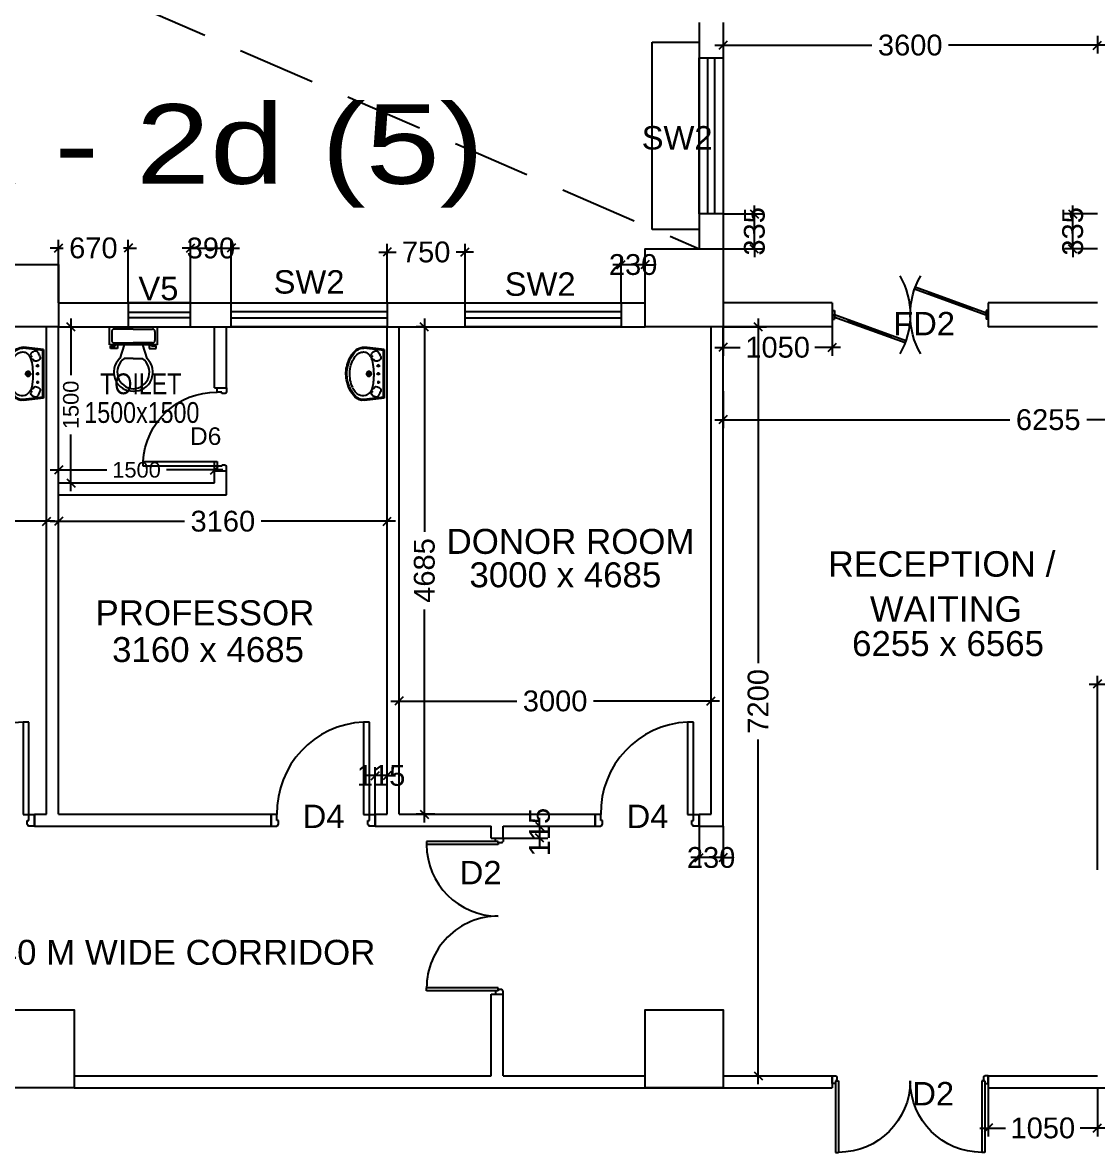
# Model space of a CAD drawing. Extents: x 7897917 to 8423973, y -6487334 to -6173396.
# Drawn here: x 7970258 to 7980594, y -6427580 to -6416719 of the extents above; entities that cross this region are included whole.
import ezdxf
from ezdxf.enums import TextEntityAlignment as Align

# ---------------------------------------------------------------- set-up
doc = ezdxf.new("R2010")
doc.units = 0
doc.header["$LTSCALE"] = 600
doc.header["$MEASUREMENT"] = 0
doc.header["$PDMODE"] = 35
doc.linetypes.add('HIDDEN', pattern=[0.375, 0.25, -0.125])
doc.linetypes.add('HIDDEN2', pattern=[0.1875, 0.125, -0.0625])
doc.layers.get('0').update_dxf_attribs({"linetype": 'CONTINUOUS'})
doc.layers.get('Defpoints').update_dxf_attribs({"linetype": 'CONTINUOUS'})
for name, color, linetype in [('BLOCKS-PROP', 2, 'CONTINUOUS'), ('chajja', 7, 'CONTINUOUS'), ('DOOR', 32, 'CONTINUOUS'), ('Duct', 8, 'CONTINUOUS'), ('Fire Door', 10, 'CONTINUOUS'), ('joinery', 7, 'CONTINUOUS'), ('LA-column', 3, 'CONTINUOUS'), ('REVISIONS', 6, 'CONTINUOUS'), ('Room Dim', 1, 'CONTINUOUS'), ('TEXT', 6, 'CONTINUOUS'), ('Toi-Euip', 8, 'CONTINUOUS'), ('toi-fix', 46, 'CONTINUOUS'), ('Walls', 7, 'CONTINUOUS'), ('WIN', 151, 'CONTINUOUS'), ('Working Dim', 5, 'CONTINUOUS')]:
    doc.layers.add(name, color=color, linetype=linetype)
doc.styles.add('ari', font='arial.ttf')
doc.styles.add('ARIAL', font='arial.ttf')
doc.dimstyles.new('int. dim', dxfattribs={"dimtxt": 450, "dimasz": 80, "dimexe": 80, "dimexo": 0, "dimgap": 70, "dimtad": 0, "dimdec": 0, "dimzin": 12, "dimdsep": 46, "dimtxsty": 'ari', "dimblk": 'OBLIQUE', "dimcen": 2, "dimdle": 80, "dimclrd": 256, "dimclre": 256, "dimclrt": 6, "dimadec": 0, "dimazin": 0, "dimtfac": 1, "dimtdec": 0, "dimtix": 1, "dimtmove": 2, "dimatfit": 3, "dimfxl": 1, "dimtolj": 1, "dimtzin": 0, "dimlwd": -1, "dimlwe": -1, "dimarcsym": 0})

# ---------------------------------------------------------------- blocks, each defined once
blk = doc.blocks.new('_Oblique')
at = {"color": 0, "linetype": 'ByBlock', "lineweight": -2}
blk.add_line((-0.5, -0.5), (0.5, 0.5), dxfattribs=at)
blk = doc.blocks.new('*D1474')
at = {"layer": 'Defpoints', "color": 0, "transparency": 16777216}
for p in [(7976994, -6419644, 5), (7978044, -6419644, 2), (7978044, -6419841)]:
    blk.add_point(p, dxfattribs=at)
at = {"layer": 'Working Dim', "transparency": 16777216}
for p, q in [((7976994, -6419644), (7976994, -6419921)), ((7978044, -6419644), (7978044, -6419921)), ((7976914, -6419841), (7977160, -6419841)), ((7978124, -6419841), (7977878, -6419841))]:
    blk.add_line(p, q, dxfattribs=at)
at = {"layer": 'Working Dim', "transparency": 16777216, "xscale": 80, "yscale": 80, "zscale": 80, "rotation": 180}
blk.add_blockref('_Oblique', (7976994, -6419841), dxfattribs=at)
at = {"layer": 'Working Dim', "transparency": 16777216, "xscale": 80, "yscale": 80, "zscale": 80}
blk.add_blockref('_Oblique', (7978044, -6419841), dxfattribs=at)
at = {"layer": 'Working Dim', "color": 6, "transparency": 16777216, "insert": (7977519, -6419841), "char_height": 200, "attachment_point": 5, "style": 'ari'}
blk.add_mtext('\\A1;1050', dxfattribs=at)
blk = doc.blocks.new('A$C15456D16')
at = {"layer": 'Fire Door'}
for p, q in [((969, -4), (56, 329)), ((969, -4), (56, 329)), ((969, -4), (56, 329)), ((979, 23), (65, 355)), ((979, 23), (65, 355)), ((979, 23), (65, 355)), ((248, 289), (238, 262)), ((248, 289), (238, 262)), ((248, 289), (238, 262)), ((791, 76), (243, 276)), ((791, 76), (243, 276)), ((791, 76), (243, 276)), ((-1000, 56), (-972, 56)), ((-1000, -56), (-1000, 56)), ((-1000, 56), (-972, 56)), ((-1000, -56), (-1000, 56)), ((-1000, 56), (-972, 56)), ((-1000, -56), (-1000, 56)), ((-979, -23), (-969, 4)), ((-979, -23), (-969, 4)), ((-979, -23), (-969, 4)), ((-972, -56), (-972, 56)), ((-972, -56), (-972, 56)), ((-972, -56), (-972, 56)), ((-969, 4), (-56, -329)), ((-969, 4), (-56, -329)), ((-969, 4), (-56, -329)), ((796, 89), (786, 63)), ((796, 89), (786, 63)), ((796, 89), (786, 63)), ((979, 23), (969, -4)), ((979, 23), (969, -4)), ((979, 23), (969, -4)), ((1000, 56), (972, 56)), ((972, -56), (972, 56)), ((1000, 56), (972, 56)), ((972, -56), (972, 56)), ((1000, 56), (972, 56)), ((972, -56), (972, 56)), ((1000, -56), (1000, 56)), ((1000, -56), (1000, 56)), ((1000, -56), (1000, 56)), ((-1000, -56), (-972, -56)), ((-1000, -56), (-972, -56)), ((-1000, -56), (-972, -56)), ((-979, -23), (-65, -355)), ((-979, -23), (-65, -355)), ((-979, -23), (-65, -355)), ((-796, -89), (-786, -63)), ((-796, -89), (-786, -63)), ((-796, -89), (-786, -63)), ((-791, -76), (-243, -276)), ((-791, -76), (-243, -276)), ((-791, -76), (-243, -276)), ((1000, -56), (972, -56)), ((1000, -56), (972, -56)), ((1000, -56), (972, -56)), ((-238, -262), (-248, -289)), ((-238, -262), (-248, -289)), ((-238, -262), (-248, -289))]:
    blk.add_line(p, q, dxfattribs=at)
at = {"layer": 'Fire Door', "extrusion": (0, 0, -1)}
for centre, major_axis, start_param, end_param in [((-1000, 0), (-1000, 0), 2.617886, 3.665084), ((-1000, 0), (-1000, 0), 2.617886, 3.665084), ((-1000, 0), (-1000, 0), 2.617886, 3.665084), ((1000, 0), (1000, 0), 2.618102, 3.665299), ((1000, 0), (1000, 0), 2.618102, 3.665299), ((1000, 0), (1000, 0), 2.618102, 3.665299)]:
    blk.add_ellipse(centre, major_axis=major_axis, ratio=1, start_param=start_param, end_param=end_param, dxfattribs=at)
blk = doc.blocks.new('Z$W@#1275')
at = {"layer": 'DOOR'}
for p, q in [((73, 1500), (0, 1500)), ((0, 1500), (0, 1467)), ((0, 1467), (2, 1467)), ((11, 1456), (11, 1458)), ((11, 1456), (47, 1456)), ((47, 1467), (736, 1467)), ((47, 1467), (47, 1439)), ((47, 1456), (47, 1467)), ((47, 1467), (73, 1467)), ((47, 1439), (736, 1439)), ((73, 1467), (73, 1500)), ((736, 1467), (736, 1439)), ((0, 33), (2, 33)), ((0, 0), (0, 33)), ((73, 0), (0, 0)), ((11, 44), (11, 42)), ((11, 44), (47, 44)), ((47, 61), (736, 61)), ((47, 33), (47, 61)), ((47, 44), (47, 33)), ((47, 33), (736, 33)), ((47, 33), (73, 33)), ((73, 33), (73, 0)), ((736, 33), (736, 61))]:
    blk.add_line(p, q, dxfattribs=at)
for centre, start, end in [((11, 1467), 180, 270), ((11, 33), 90, 180)]:
    blk.add_arc(centre, 9.13, start, end, dxfattribs=at)
at = {"layer": 'DOOR', "color": 145}
for centre, start, end in [((47, 1439), 270, 0), ((47, 61), 0, 90)]:
    blk.add_arc(centre, 689, start, end, dxfattribs=at)
blk = doc.blocks.new('*D1546')
at = {"layer": 'Defpoints', "color": 0, "transparency": 16777216}
for p in [(7976994, -6420261, 1), (7983249, -6420261, 10), (7983249, -6420537)]:
    blk.add_point(p, dxfattribs=at)
at = {"layer": 'Working Dim', "transparency": 16777216}
for p, q in [((7976994, -6420261), (7976994, -6420617)), ((7983249, -6420261), (7983249, -6420617)), ((7976914, -6420537), (7979752, -6420537)), ((7983329, -6420537), (7980491, -6420537))]:
    blk.add_line(p, q, dxfattribs=at)
at = {"layer": 'Working Dim', "transparency": 16777216, "xscale": 80, "yscale": 80, "zscale": 80, "rotation": 180}
blk.add_blockref('_Oblique', (7976994, -6420537), dxfattribs=at)
at = {"layer": 'Working Dim', "transparency": 16777216, "xscale": 80, "yscale": 80, "zscale": 80}
blk.add_blockref('_Oblique', (7983249, -6420537), dxfattribs=at)
at = {"layer": 'Working Dim', "color": 6, "transparency": 16777216, "insert": (7980121, -6420537), "char_height": 200, "attachment_point": 5, "style": 'ari'}
blk.add_mtext('\\A1;6255', dxfattribs=at)
blk = doc.blocks.new('*D1547')
at = {"layer": 'Defpoints', "color": 0, "transparency": 16777216}
for p in [(7973879, -6423241), (7973879, -6423249, 2), (7976879, -6423249, 2)]:
    blk.add_point(p, dxfattribs=at)
at = {"layer": 'Working Dim', "transparency": 16777216}
for p, q in [((7973879, -6423249), (7973879, -6423161)), ((7976879, -6423249), (7976879, -6423161)), ((7973799, -6423241), (7975011, -6423241)), ((7976959, -6423241), (7975747, -6423241))]:
    blk.add_line(p, q, dxfattribs=at)
at = {"layer": 'Working Dim', "transparency": 16777216, "xscale": 80, "yscale": 80, "zscale": 80, "rotation": 180}
blk.add_blockref('_Oblique', (7973879, -6423241), dxfattribs=at)
at = {"layer": 'Working Dim', "transparency": 16777216, "xscale": 80, "yscale": 80, "zscale": 80}
blk.add_blockref('_Oblique', (7976879, -6423241), dxfattribs=at)
at = {"layer": 'Working Dim', "color": 6, "transparency": 16777216, "insert": (7975379, -6423241), "char_height": 200, "attachment_point": 5, "style": 'ari'}
blk.add_mtext('\\A1;3000', dxfattribs=at)
blk = doc.blocks.new('*D1548')
at = {"layer": 'Defpoints', "color": 0, "transparency": 16777216}
for p in [(7970604, -6421513), (7970604, -6421521, 6), (7973764, -6421521, 2)]:
    blk.add_point(p, dxfattribs=at)
at = {"layer": 'Working Dim', "transparency": 16777216}
for p, q in [((7970604, -6421521), (7970604, -6421433)), ((7973764, -6421521), (7973764, -6421433)), ((7970524, -6421513), (7971816, -6421513)), ((7973844, -6421513), (7972552, -6421513))]:
    blk.add_line(p, q, dxfattribs=at)
at = {"layer": 'Working Dim', "transparency": 16777216, "xscale": 80, "yscale": 80, "zscale": 80, "rotation": 180}
blk.add_blockref('_Oblique', (7970604, -6421513), dxfattribs=at)
at = {"layer": 'Working Dim', "transparency": 16777216, "xscale": 80, "yscale": 80, "zscale": 80}
blk.add_blockref('_Oblique', (7973764, -6421513), dxfattribs=at)
at = {"layer": 'Working Dim', "color": 6, "transparency": 16777216, "insert": (7972184, -6421513), "char_height": 200, "attachment_point": 5, "style": 'ari'}
blk.add_mtext('\\A1;3160', dxfattribs=at)
blk = doc.blocks.new('*D1549')
at = {"layer": 'Defpoints', "color": 0, "transparency": 16777216}
for p in [(7967489, -6421513), (7967489, -6421521, 2), (7970489, -6421521, 7)]:
    blk.add_point(p, dxfattribs=at)
at = {"layer": 'Working Dim', "transparency": 16777216}
for p, q in [((7967489, -6421521), (7967489, -6421433)), ((7970489, -6421521), (7970489, -6421433)), ((7967409, -6421513), (7968621, -6421513)), ((7970569, -6421513), (7969357, -6421513))]:
    blk.add_line(p, q, dxfattribs=at)
at = {"layer": 'Working Dim', "transparency": 16777216, "xscale": 80, "yscale": 80, "zscale": 80, "rotation": 180}
blk.add_blockref('_Oblique', (7967489, -6421513), dxfattribs=at)
at = {"layer": 'Working Dim', "transparency": 16777216, "xscale": 80, "yscale": 80, "zscale": 80}
blk.add_blockref('_Oblique', (7970489, -6421513), dxfattribs=at)
at = {"layer": 'Working Dim', "color": 6, "transparency": 16777216, "insert": (7968989, -6421513), "char_height": 200, "attachment_point": 5, "style": 'ari'}
blk.add_mtext('\\A1;3000', dxfattribs=at)
blk = doc.blocks.new('*D1551')
at = {"layer": 'Defpoints', "color": 0, "transparency": 16777216}
for p in [(7976994, -6419644), (7976994, -6426844, 19), (7977332, -6426844)]:
    blk.add_point(p, dxfattribs=at)
at = {"layer": 'Working Dim', "transparency": 16777216}
for p, q in [((7977332, -6419564), (7977332, -6422876)), ((7976994, -6419644), (7977412, -6419644)), ((7977332, -6426924), (7977332, -6423611)), ((7976994, -6426844), (7977412, -6426844))]:
    blk.add_line(p, q, dxfattribs=at)
at = {"layer": 'Working Dim', "transparency": 16777216, "xscale": 80, "yscale": 80, "zscale": 80}
for p, rotation in [((7977332, -6419644), 90), ((7977332, -6426844), 270)]:
    blk.add_blockref('_Oblique', p, dxfattribs=dict(at, rotation=rotation))
at = {"layer": 'Working Dim', "color": 6, "transparency": 16777216, "insert": (7977332, -6423244), "char_height": 200, "attachment_point": 5, "rotation": 90, "style": 'ari'}
blk.add_mtext('\\A1;7200', dxfattribs=at)
blk = doc.blocks.new('*D1556')
at = {"layer": 'Defpoints', "color": 0, "transparency": 16777216}
for p in [(7974133, -6419644, 2), (7974122, -6424329), (7974223, -6424329, 10)]:
    blk.add_point(p, dxfattribs=at)
at = {"layer": 'Working Dim', "transparency": 16777216}
for p, q in [((7974122, -6419564), (7974122, -6421613)), ((7974133, -6419644), (7974042, -6419644)), ((7974122, -6424409), (7974122, -6422360)), ((7974223, -6424329), (7974042, -6424329))]:
    blk.add_line(p, q, dxfattribs=at)
at = {"layer": 'Working Dim', "transparency": 16777216, "xscale": 80, "yscale": 80, "zscale": 80}
for p, rotation in [((7974122, -6419644), 90), ((7974122, -6424329), 270)]:
    blk.add_blockref('_Oblique', p, dxfattribs=dict(at, rotation=rotation))
at = {"layer": 'Working Dim', "color": 6, "transparency": 16777216, "insert": (7974122, -6421986), "char_height": 200, "attachment_point": 5, "rotation": 90, "style": 'ari'}
blk.add_mtext('\\A1;4685', dxfattribs=at)
blk = doc.blocks.new('1000')
at = {"layer": 'DOOR'}
for p, q in [((0, -100), (0, 0)), ((0, 0), (49.7, 0)), ((49.7, 0), (49.7, -2.2)), ((63.2, -49.5), (49.7, -49.5)), ((49.7, -49.5), (49.7, -100)), ((63.2, -13.5), (61, -13.5)), ((63.2, -13.5), (63.2, -49.5)), ((836.8, -13.5), (836.8, -49.5)), ((836.8, -13.5), (839, -13.5)), ((836.8, -49.5), (850.3, -49.5)), ((850.3, 0), (850.3, -2.2)), ((900, 0), (850.3, 0)), ((850.3, -49.5), (850.3, -100)), ((900, -100), (900, 0)), ((49.7, -100), (0, -100)), ((49.7, -100), (49.7, -900.6)), ((100.2, -100), (49.7, -100)), ((100.2, -900.6), (100.2, -100)), ((850.3, -100), (900, -100)), ((49.7, -900.6), (100.2, -900.6))]:
    blk.add_line(p, q, dxfattribs=at)
for centre, major_axis, start_param, end_param in [((49.7, -13.5), (-7.95, 7.95), 3.926991, 5.497787), ((850.3, -13.5), (7.95, 7.95), 0.785398, 2.356194)]:
    blk.add_ellipse(centre, major_axis=major_axis, ratio=1, start_param=start_param, end_param=end_param, dxfattribs=at)
at = {"layer": 'DOOR', "color": 145}
blk.add_ellipse((64.3, -115.3), major_axis=(-519.7, 589.8), ratio=1, start_param=2.464943, end_param=4.009476, dxfattribs=at)
blk = doc.blocks.new('A$C70ED7303')
at = {"layer": 'toi-fix', "color": 8}
for p, q in [((0, 0), (229, 0)), ((229, 0), (229, -174)), ((-229, 0), (0, 0)), ((-229, -174), (-229, 0)), ((-207, -44), (-207, -131)), ((0, -22), (-185, -22)), ((0, -22), (185, -22)), ((207, -44), (207, -131)), ((229, -174), (-229, -174)), ((-218, -207), (-218, -185)), ((-218, -185), (-174, -185)), ((-153, -207), (-218, -207)), ((-185, -153), (0, -153)), ((-174, -185), (-174, -174)), ((-153, -174), (-153, -207)), ((-87, -174), (-131, -305)), ((185, -153), (0, -153)), ((87, -174), (131, -305)), ((153, -174), (153, -207)), ((153, -207), (218, -207)), ((174, -185), (174, -174)), ((218, -185), (174, -185)), ((218, -207), (218, -185)), ((0, -305), (-87, -305)), ((0, -305), (87, -305))]:
    blk.add_line(p, q, dxfattribs=at)
for centre, major_axis, start_param, end_param in [((-188, -41), (13.6, -13.6), 2.214297, 4.068888), ((188, -41), (13.6, -13.6), 0.643501, 2.498091), ((-188, -134), (-13.6, -13.6), 5.35589, 7.21048), ((188, -134), (-13.6, -13.6), 0.643501, 2.498091), ((-7, -436), (-128, -128), 4.686239, 7.105146), ((5, -435), (-113, -113), 4.541602, 7.039318), ((7, -436), (56, -172), -0.351019, 2.067888), ((-5, -435), (-113, -113), 0.814663, 3.31238)]:
    blk.add_ellipse(centre, major_axis=major_axis, ratio=1, start_param=start_param, end_param=end_param, dxfattribs=at)
blk = doc.blocks.new('A$C5FEC0201')
at = {"layer": 'Toi-Euip'}
for p, q in [((0, 473), (185, 494)), ((0, 465), (191, 487)), ((0, 473), (0, 21)), ((10, 458), (10, 40)), ((72, 323), (39, 323)), ((54, 310), (54, 337)), ((72, 248), (39, 248)), ((54, 236), (54, 262)), ((173, 246), (112, 246)), ((143, 277), (143, 216)), ((67, 169), (39, 169)), ((54, 156), (54, 183)), ((0, 29), (191, 7)), ((0, 21), (185, 0))]:
    blk.add_line(p, q, dxfattribs=at)
for centre, radius in [((54, 323), 6.43), ((54, 248), 6.43), ((143, 246), 21.6), ((143, 246), 15.5), ((143, 246), 10.9), ((54, 169), 6.43)]:
    blk.add_circle(centre, radius, dxfattribs=at)
for centre, radius, start, end in [((-15, 454), 24.7, 11.1451, 53.7785), ((155, 371), 126, 140.5982, 160.4136), ((76, 442), 20.7, 62.4908, 153.191), ((68, 406), 56.9, 34.9669, 71.6496), ((101, 427), 17.9, 320.4642, 39.5358), ((203, 375), 80.1, 113.693, 156.3813), ((191, 356), 94.7, 75.5854, 102.6546), ((195, 411), 83.2, 73.2392, 96.9959), ((198, 409), 78.1, 56.7911, 95.1402), ((173, 329), 126, 27.7975, 70.6946), ((197, 387), 106, 42.34, 78.5521), ((182, 367), 123, 31.8415, 61.2146), ((66, 263), 287, 13.6801, 43.1199), ((135, 301), 200, 16.9894, 40.6854), ((66, 397), 34, 151.9192, 201.3561), ((75, 413), 49.2, 215.0585, 257.193), ((73, 396), 31.9, 253.9654, 299.9209), ((114, 361), 26.8, 118.2715, 163.614), ((898, 213), 801, 171.2228, 177.52), ((107, 378), 8.55, 353.1526, 127.3039), ((273, 323), 167, 149.5902, 175.9719), ((120, 410), 8.6, 136.0403, 216.1074), ((121, 409), 8.72, 204.5104, 300.3287), ((73, 260), 247, 0.5187, 31.0564), ((45, 247), 303, 336.1951, 21.8497), ((83, 251), 274, 347.1391, 16.8516), ((830, 250), 732, 180.2431, 185.5482), ((23, 243), 298, 335.4107, 3.8454), ((66, 95), 34, 158.6439, 208.0808), ((75, 79), 49.2, 102.807, 144.9415), ((73, 96), 31.9, 60.0791, 106.0346), ((114, 132), 26.8, 196.386, 241.7285), ((397, 201), 296, 184.2321, 193.8267), ((107, 113), 7.39, 228.2984, 348.6803), ((218, 146), 110, 188.0202, 245.0221), ((164, 170), 140, 301.8603, 338.3132), ((67, 229), 275, 316.2173, 337.6674), ((60, 236), 294, 316.3845, 351.023), ((-16, 41), 25.7, 308.7487, 358.5796), ((155, 121), 126, 199.5864, 219.4018), ((76, 50), 20.7, 206.809, 297.5092), ((68, 86), 56.9, 288.3504, 325.0331), ((120, 82), 8.6, 143.8926, 223.9597), ((121, 84), 7.73, 75.1523, 157.9307), ((101, 65), 17.9, 320.4642, 39.5358), ((200, 112), 70.9, 246.7779, 302.4081), ((198, 99), 99.5, 262.3942, 318.6169), ((196, 102), 94.4, 267.2238, 318.0895)]:
    blk.add_arc(centre, radius, start, end, dxfattribs=at)
blk = doc.blocks.new('*D1560')
at = {"layer": 'Defpoints', "color": 0, "transparency": 16777216}
for p in [(7970604, -6421019), (7970604, -6421144, 2), (7972104, -6421144, 2)]:
    blk.add_point(p, dxfattribs=at)
at = {"layer": 'Working Dim', "transparency": 16777216}
for p, q in [((7970604, -6421144), (7970604, -6420939)), ((7972104, -6421144), (7972104, -6420939)), ((7970524, -6421019), (7971067, -6421019)), ((7972184, -6421019), (7971641, -6421019))]:
    blk.add_line(p, q, dxfattribs=at)
at = {"layer": 'Working Dim', "transparency": 16777216, "xscale": 80, "yscale": 80, "zscale": 80, "rotation": 180}
blk.add_blockref('_Oblique', (7970604, -6421019), dxfattribs=at)
at = {"layer": 'Working Dim', "transparency": 16777216, "xscale": 80, "yscale": 80, "zscale": 80}
blk.add_blockref('_Oblique', (7972104, -6421019), dxfattribs=at)
at = {"layer": 'Working Dim', "color": 6, "transparency": 16777216, "insert": (7971354, -6421019), "char_height": 150, "attachment_point": 5, "style": 'ari'}
blk.add_mtext('\\A1;1500', dxfattribs=at)
blk = doc.blocks.new('*D1561')
at = {"layer": 'Defpoints', "color": 0, "transparency": 16777216}
for p in [(7970604, -6419644, 9), (7970604, -6421144, 11), (7970723, -6421144)]:
    blk.add_point(p, dxfattribs=at)
at = {"layer": 'Working Dim', "transparency": 16777216}
for p, q in [((7970723, -6419564), (7970723, -6420107)), ((7970604, -6419644), (7970803, -6419644)), ((7970723, -6421224), (7970723, -6420680)), ((7970604, -6421144), (7970803, -6421144))]:
    blk.add_line(p, q, dxfattribs=at)
at = {"layer": 'Working Dim', "transparency": 16777216, "xscale": 80, "yscale": 80, "zscale": 80}
for p, rotation in [((7970723, -6419644), 90), ((7970723, -6421144), 270)]:
    blk.add_blockref('_Oblique', p, dxfattribs=dict(at, rotation=rotation))
at = {"layer": 'Working Dim', "color": 6, "transparency": 16777216, "insert": (7970723, -6420394), "char_height": 150, "attachment_point": 5, "rotation": 90, "style": 'ari'}
blk.add_mtext('\\A1;1500', dxfattribs=at)
blk = doc.blocks.new('*D1666')
at = {"layer": 'Defpoints', "color": 0, "transparency": 16777216}
for p in [(7979544, -6426959, 16), (7980594, -6426959, 19), (7979544, -6427346)]:
    blk.add_point(p, dxfattribs=at)
at = {"layer": 'Working Dim', "transparency": 16777216}
for p, q in [((7979544, -6426959), (7979544, -6427426)), ((7980594, -6426959), (7980594, -6427426)), ((7979464, -6427346), (7979710, -6427346)), ((7980674, -6427346), (7980428, -6427346))]:
    blk.add_line(p, q, dxfattribs=at)
at = {"layer": 'Working Dim', "transparency": 16777216, "xscale": 80, "yscale": 80, "zscale": 80, "rotation": 180}
blk.add_blockref('_Oblique', (7979544, -6427346), dxfattribs=at)
at = {"layer": 'Working Dim', "transparency": 16777216, "xscale": 80, "yscale": 80, "zscale": 80}
blk.add_blockref('_Oblique', (7980594, -6427346), dxfattribs=at)
at = {"layer": 'Working Dim', "color": 6, "transparency": 16777216, "insert": (7980069, -6427346), "char_height": 200, "attachment_point": 5, "style": 'ari'}
blk.add_mtext('\\A1;1050', dxfattribs=at)
blk = doc.blocks.new('*D1677')
at = {"layer": 'Defpoints', "color": 0, "transparency": 16777216}
for p in [(7976764, -6424444, 9), (7976994, -6424444, 9), (7976764, -6424746)]:
    blk.add_point(p, dxfattribs=at)
at = {"layer": 'Working Dim', "transparency": 16777216}
for p, q in [((7976764, -6424444), (7976764, -6424826)), ((7976994, -6424444), (7976994, -6424826)), ((7976764, -6424746), (7976684, -6424746)), ((7976994, -6424746), (7976764, -6424746)), ((7976994, -6424746), (7977074, -6424746))]:
    blk.add_line(p, q, dxfattribs=at)
at = {"layer": 'Working Dim', "transparency": 16777216, "xscale": 80, "yscale": 80, "zscale": 80}
blk.add_blockref('_Oblique', (7976764, -6424746), dxfattribs=at)
at = {"layer": 'Working Dim', "transparency": 16777216, "xscale": 80, "yscale": 80, "zscale": 80, "rotation": 180}
blk.add_blockref('_Oblique', (7976994, -6424746), dxfattribs=at)
at = {"layer": 'Working Dim', "color": 6, "transparency": 16777216, "insert": (7976879, -6424746), "char_height": 200, "attachment_point": 5, "style": 'ari'}
blk.add_mtext('\\A1;230', dxfattribs=at)
blk = doc.blocks.new('*D1678')
at = {"layer": 'Defpoints', "color": 0, "transparency": 16777216}
for p in [(7974879, -6424444, 7), (7974879, -6424559, 22), (7975230, -6424559)]:
    blk.add_point(p, dxfattribs=at)
at = {"layer": 'Working Dim', "transparency": 16777216}
for p, q in [((7975230, -6424444), (7975230, -6424364)), ((7974879, -6424444), (7975310, -6424444)), ((7975230, -6424444), (7975230, -6424559)), ((7974879, -6424559), (7975310, -6424559)), ((7975230, -6424559), (7975230, -6424639))]:
    blk.add_line(p, q, dxfattribs=at)
at = {"layer": 'Working Dim', "transparency": 16777216, "xscale": 80, "yscale": 80, "zscale": 80}
for p, rotation in [((7975230, -6424444), 270), ((7975230, -6424559), 90)]:
    blk.add_blockref('_Oblique', p, dxfattribs=dict(at, rotation=rotation))
at = {"layer": 'Working Dim', "color": 6, "transparency": 16777216, "insert": (7975230, -6424501), "char_height": 200, "attachment_point": 5, "rotation": 90, "style": 'ari'}
blk.add_mtext('\\A1;115', dxfattribs=at)
blk = doc.blocks.new('*D1681')
at = {"layer": 'Defpoints', "color": 0, "transparency": 16777216}
for p in [(7971274, -6418886), (7970604, -6419414, 7), (7971274, -6419414, 14)]:
    blk.add_point(p, dxfattribs=at)
at = {"layer": 'Working Dim', "transparency": 16777216}
for p, q in [((7970604, -6419414), (7970604, -6418806)), ((7971274, -6419414), (7971274, -6418806)), ((7970604, -6418886), (7970524, -6418886)), ((7970604, -6418886), (7970648, -6418886)), ((7971274, -6418886), (7971230, -6418886)), ((7971274, -6418886), (7971354, -6418886))]:
    blk.add_line(p, q, dxfattribs=at)
at = {"layer": 'Working Dim', "transparency": 16777216, "xscale": 80, "yscale": 80, "zscale": 80}
blk.add_blockref('_Oblique', (7970604, -6418886), dxfattribs=at)
at = {"layer": 'Working Dim', "transparency": 16777216, "xscale": 80, "yscale": 80, "zscale": 80, "rotation": 180}
blk.add_blockref('_Oblique', (7971274, -6418886), dxfattribs=at)
at = {"layer": 'Working Dim', "color": 6, "transparency": 16777216, "insert": (7970939, -6418886), "char_height": 200, "attachment_point": 5, "style": 'ari'}
blk.add_mtext('\\A1;670', dxfattribs=at)
blk = doc.blocks.new('*D1685')
at = {"layer": 'Defpoints', "color": 0, "transparency": 16777216}
for p in [(7976994, -6418558, 2), (7977296, -6418558), (7976994, -6418894, 2)]:
    blk.add_point(p, dxfattribs=at)
at = {"layer": 'Working Dim', "transparency": 16777216}
for p, q in [((7977296, -6418558), (7977296, -6418478)), ((7976994, -6418558), (7977376, -6418558)), ((7977296, -6418894), (7977296, -6418558)), ((7976994, -6418894), (7977376, -6418894)), ((7977296, -6418894), (7977296, -6418974))]:
    blk.add_line(p, q, dxfattribs=at)
at = {"layer": 'Working Dim', "transparency": 16777216, "xscale": 80, "yscale": 80, "zscale": 80}
for p, rotation in [((7977296, -6418558), 270), ((7977296, -6418894), 90)]:
    blk.add_blockref('_Oblique', p, dxfattribs=dict(at, rotation=rotation))
at = {"layer": 'Working Dim', "color": 6, "transparency": 16777216, "insert": (7977296, -6418726), "char_height": 200, "attachment_point": 5, "rotation": 90, "style": 'ari'}
blk.add_mtext('\\A1;335', dxfattribs=at)
blk = doc.blocks.new('*D1686')
at = {"layer": 'Defpoints', "color": 0, "transparency": 16777216}
for p in [(7980357, -6418558), (7980594, -6418558, 2), (7980594, -6418894, 19)]:
    blk.add_point(p, dxfattribs=at)
at = {"layer": 'Working Dim', "transparency": 16777216}
for p, q in [((7980357, -6418558), (7980357, -6418478)), ((7980594, -6418558), (7980277, -6418558)), ((7980357, -6418894), (7980357, -6418558)), ((7980594, -6418894), (7980277, -6418894)), ((7980357, -6418894), (7980357, -6418974))]:
    blk.add_line(p, q, dxfattribs=at)
at = {"layer": 'Working Dim', "transparency": 16777216, "xscale": 80, "yscale": 80, "zscale": 80}
for p, rotation in [((7980357, -6418558), 270), ((7980357, -6418894), 90)]:
    blk.add_blockref('_Oblique', p, dxfattribs=dict(at, rotation=rotation))
at = {"layer": 'Working Dim', "color": 6, "transparency": 16777216, "insert": (7980357, -6418726), "char_height": 200, "attachment_point": 5, "rotation": 90, "style": 'ari'}
blk.add_mtext('\\A1;335', dxfattribs=at)
blk = doc.blocks.new('*D1688')
at = {"layer": 'Defpoints', "color": 0, "transparency": 16777216}
for p in [(7976994, -6416845, 2), (7980594, -6416845, 2), (7980594, -6416936)]:
    blk.add_point(p, dxfattribs=at)
at = {"layer": 'Working Dim', "transparency": 16777216}
for p, q in [((7976994, -6416845), (7976994, -6417016)), ((7980594, -6416845), (7980594, -6417016)), ((7976914, -6416936), (7978426, -6416936)), ((7980674, -6416936), (7979162, -6416936))]:
    blk.add_line(p, q, dxfattribs=at)
at = {"layer": 'Working Dim', "transparency": 16777216, "xscale": 80, "yscale": 80, "zscale": 80, "rotation": 180}
blk.add_blockref('_Oblique', (7976994, -6416936), dxfattribs=at)
at = {"layer": 'Working Dim', "transparency": 16777216, "xscale": 80, "yscale": 80, "zscale": 80}
blk.add_blockref('_Oblique', (7980594, -6416936), dxfattribs=at)
at = {"layer": 'Working Dim', "color": 6, "transparency": 16777216, "insert": (7978794, -6416936), "char_height": 200, "attachment_point": 5, "style": 'ari'}
blk.add_mtext('\\A1;3600', dxfattribs=at)
blk = doc.blocks.new('*D2357')
at = {"layer": 'Defpoints', "color": 0, "transparency": 16777216}
for p in [(7983249, -6423078), (7980594, -6424865, 15), (7983249, -6424865, 16)]:
    blk.add_point(p, dxfattribs=at)
at = {"layer": 'Working Dim', "transparency": 16777216}
for p, q in [((7980594, -6424865), (7980594, -6422998)), ((7983249, -6424865), (7983249, -6422998)), ((7980514, -6423078), (7981550, -6423078)), ((7983329, -6423078), (7982293, -6423078))]:
    blk.add_line(p, q, dxfattribs=at)
at = {"layer": 'Working Dim', "transparency": 16777216, "xscale": 80, "yscale": 80, "zscale": 80, "rotation": 180}
blk.add_blockref('_Oblique', (7980594, -6423078), dxfattribs=at)
at = {"layer": 'Working Dim', "transparency": 16777216, "xscale": 80, "yscale": 80, "zscale": 80}
blk.add_blockref('_Oblique', (7983249, -6423078), dxfattribs=at)
at = {"layer": 'Working Dim', "color": 6, "transparency": 16777216, "insert": (7981922, -6423078), "char_height": 200, "attachment_point": 5, "style": 'ari'}
blk.add_mtext('\\A1;2655', dxfattribs=at)
blk = doc.blocks.new('*D2358')
at = {"layer": 'Defpoints', "color": 0, "transparency": 16777216}
for p in [(7973649, -6423957), (7973649, -6424329, 6), (7973764, -6424329, 6)]:
    blk.add_point(p, dxfattribs=at)
at = {"layer": 'Working Dim', "transparency": 16777216}
for p, q in [((7973649, -6424329), (7973649, -6423877)), ((7973764, -6424329), (7973764, -6423877)), ((7973649, -6423957), (7973569, -6423957)), ((7973764, -6423957), (7973649, -6423957)), ((7973764, -6423957), (7973844, -6423957))]:
    blk.add_line(p, q, dxfattribs=at)
at = {"layer": 'Working Dim', "transparency": 16777216, "xscale": 80, "yscale": 80, "zscale": 80}
blk.add_blockref('_Oblique', (7973649, -6423957), dxfattribs=at)
at = {"layer": 'Working Dim', "transparency": 16777216, "xscale": 80, "yscale": 80, "zscale": 80, "rotation": 180}
blk.add_blockref('_Oblique', (7973764, -6423957), dxfattribs=at)
at = {"layer": 'Working Dim', "color": 6, "transparency": 16777216, "insert": (7973706, -6423957), "char_height": 200, "attachment_point": 5, "style": 'ari'}
blk.add_mtext('\\A1;115', dxfattribs=at)
blk = doc.blocks.new('*D2359')
at = {"layer": 'Defpoints', "color": 0, "transparency": 16777216}
for p in [(7976014, -6419046), (7976014, -6419414, 5), (7976244, -6419414, 2)]:
    blk.add_point(p, dxfattribs=at)
at = {"layer": 'Working Dim', "transparency": 16777216}
for p, q in [((7976014, -6419046), (7975934, -6419046)), ((7976014, -6419414), (7976014, -6418966)), ((7976244, -6419046), (7976014, -6419046)), ((7976244, -6419414), (7976244, -6418966)), ((7976244, -6419046), (7976324, -6419046))]:
    blk.add_line(p, q, dxfattribs=at)
at = {"layer": 'Working Dim', "transparency": 16777216, "xscale": 80, "yscale": 80, "zscale": 80}
blk.add_blockref('_Oblique', (7976014, -6419046), dxfattribs=at)
at = {"layer": 'Working Dim', "transparency": 16777216, "xscale": 80, "yscale": 80, "zscale": 80, "rotation": 180}
blk.add_blockref('_Oblique', (7976244, -6419046), dxfattribs=at)
at = {"layer": 'Working Dim', "color": 6, "transparency": 16777216, "insert": (7976129, -6419046), "char_height": 200, "attachment_point": 5, "style": 'ari'}
blk.add_mtext('\\A1;230', dxfattribs=at)
blk = doc.blocks.new('*D2362')
at = {"layer": 'Defpoints', "color": 0, "transparency": 16777216}
for p in [(7974514, -6418925), (7973764, -6419414, 0), (7974514, -6419414, 5)]:
    blk.add_point(p, dxfattribs=at)
at = {"layer": 'Working Dim', "transparency": 16777216}
for p, q in [((7973684, -6418925), (7973849, -6418925)), ((7973764, -6419414), (7973764, -6418845)), ((7974594, -6418925), (7974429, -6418925)), ((7974514, -6419414), (7974514, -6418845))]:
    blk.add_line(p, q, dxfattribs=at)
at = {"layer": 'Working Dim', "transparency": 16777216, "xscale": 80, "yscale": 80, "zscale": 80, "rotation": 180}
blk.add_blockref('_Oblique', (7973764, -6418925), dxfattribs=at)
at = {"layer": 'Working Dim', "transparency": 16777216, "xscale": 80, "yscale": 80, "zscale": 80}
blk.add_blockref('_Oblique', (7974514, -6418925), dxfattribs=at)
at = {"layer": 'Working Dim', "color": 6, "transparency": 16777216, "insert": (7974139, -6418925), "char_height": 200, "attachment_point": 5, "style": 'ari'}
blk.add_mtext('\\A1;750', dxfattribs=at)
blk = doc.blocks.new('*D2363')
at = {"layer": 'Defpoints', "color": 0, "transparency": 16777216}
for p in [(7972264, -6418887), (7971874, -6419414, 14), (7972264, -6419414, 0)]:
    blk.add_point(p, dxfattribs=at)
at = {"layer": 'Working Dim', "transparency": 16777216}
for p, q in [((7971874, -6419414), (7971874, -6418807)), ((7972264, -6419414), (7972264, -6418807)), ((7971874, -6418887), (7971794, -6418887)), ((7971874, -6418887), (7972264, -6418887)), ((7972264, -6418887), (7972344, -6418887))]:
    blk.add_line(p, q, dxfattribs=at)
at = {"layer": 'Working Dim', "transparency": 16777216, "xscale": 80, "yscale": 80, "zscale": 80}
blk.add_blockref('_Oblique', (7971874, -6418887), dxfattribs=at)
at = {"layer": 'Working Dim', "transparency": 16777216, "xscale": 80, "yscale": 80, "zscale": 80, "rotation": 180}
blk.add_blockref('_Oblique', (7972264, -6418887), dxfattribs=at)
at = {"layer": 'Working Dim', "color": 6, "transparency": 16777216, "insert": (7972069, -6418887), "char_height": 200, "attachment_point": 5, "style": 'ari'}
blk.add_mtext('\\A1;390', dxfattribs=at)

msp = doc.modelspace()

# ---------------------------------------------------------------- linework, layer by layer
at = {"layer": 'chajja', "linetype": 'HIDDEN', "ltscale": 750, "elevation": 2.39}
msp.add_lwpolyline([(7976763.928, -6418708.246), (7976313.928, -6418708.246), (7976313.929, -6416908.246), (7976763.929, -6416908.246)], dxfattribs=at)
at = {"layer": 'Duct', "color": 8, "linetype": 'HIDDEN2', "ltscale": 10}
msp.add_line((7964093.961, -6413414.85, -9.862), (7976763.884, -6418893.723, 11.916), dxfattribs=at)
at = {"layer": 'LA-column', "color": 2, "flags": 128}
for points, elevation in [([(7976993.877, -6419643.706), (7976243.877, -6419643.706), (7976243.877, -6418893.706), (7976993.877, -6418893.706)], 5.131), ([(7976993.877, -6419643.706), (7976243.877, -6419643.706), (7976243.877, -6418893.706), (7976993.877, -6418893.706)], 5.131), ([(7970603.839, -6419643.706), (7970003.839, -6419643.706), (7970003.839, -6419043.706), (7970603.839, -6419043.706)], 1.078), ([(7970753.839, -6426958.688), (7970003.839, -6426958.688), (7970003.839, -6426208.688), (7970753.839, -6426208.688)], 1.078), ([(7976993.877, -6426958.688), (7976243.877, -6426958.688), (7976243.877, -6426208.688), (7976993.877, -6426208.688)], 9.492)]:
    msp.add_lwpolyline(points, close=True, dxfattribs=dict(at, elevation=elevation))
at = {"layer": 'REVISIONS'}
for p, q in [((7978043.971, -6419413.673, 5.131), (7976993.877, -6419413.673, 5.131)), ((7978043.971, -6419413.673, 2.39), (7978043.971, -6419643.673, 2.39)), ((7980594.05, -6419413.673, 5.131), (7979543.971, -6419413.673, 5.131)), ((7979543.971, -6419413.673, 2.39), (7979543.971, -6419643.673, 2.39)), ((7970488.83, -6424328.669, 8.469), (7970488.83, -6419643.749, 2.39)), ((7970603.839, -6424328.669, 8.469), (7970603.839, -6419643.749, 2.39)), ((7972103.839, -6420228.747, 3.431), (7972103.839, -6419643.763, 2.39)), ((7972218.849, -6420228.747, 3.431), (7972218.849, -6419643.763, 2.39)), ((7973763.857, -6424328.669, 5.67), (7973763.857, -6419643.745, -0.409)), ((7973878.867, -6424328.669, 5.67), (7973878.867, -6419643.745, -0.409)), ((7976878.867, -6424328.669, 9.018), (7976878.867, -6419643.706)), ((7978043.971, -6419643.673, 5.131), (7976993.877, -6419643.673, 5.131)), ((7976993.877, -6424443.677, 9.24), (7976993.877, -6419643.706)), ((7980594.05, -6419643.673, 5.131), (7979543.971, -6419643.673, 5.131)), ((7972103.839, -6420228.747, -4.566), (7972218.849, -6420228.747, -4.566)), ((7972103.839, -6421028.778, -4.566), (7972218.849, -6421028.778, -4.566)), ((7972103.839, -6421143.788, 5.059), (7972103.839, -6421028.778, 4.855)), ((7972218.849, -6421258.797, 5.264), (7972218.849, -6421028.778, 4.855)), ((7970603.839, -6421143.789, -4.566), (7972103.839, -6421143.788, -4.566)), ((7970603.839, -6421258.799, -4.566), (7972218.849, -6421258.797, -4.566)), ((7970373.82, -6424328.669, 9.777), (7970488.83, -6424328.669, 9.771)), ((7970373.82, -6424443.721, 8.618), (7970373.82, -6424328.669, 8.469)), ((7970603.839, -6424328.669, 9.765), (7972648.848, -6424328.669, 9.666)), ((7972648.848, -6424443.725, 5.819), (7972648.848, -6424328.669, 5.764)), ((7973648.848, -6424328.669, 9.618), (7973763.857, -6424328.669, 9.612)), ((7973648.848, -6424443.725, 5.819), (7973648.848, -6424328.669, 5.764)), ((7973878.867, -6424328.669, 9.607), (7975763.858, -6424328.669, 9.515)), ((7975763.858, -6424443.719, 8.913), (7975763.858, -6424328.662, 8.858)), ((7976763.858, -6424443.719, 8.913), (7976763.858, -6424328.662, 8.858)), ((7976763.858, -6424328.669, 9.467), (7976878.867, -6424328.669, 9.461)), ((7970373.82, -6424443.678, 9.777), (7972648.848, -6424443.678, 9.666)), ((7970488.83, -6424443.721, 8.618), (7970488.83, -6424443.678, 8.618)), ((7970603.839, -6424443.721, 8.618), (7970603.839, -6424443.678, 8.618)), ((7973648.848, -6424443.725, 5.819), (7974764.136, -6424443.709, 7.077)), ((7974764.136, -6424558.688, 9.461), (7974764.136, -6424443.678, 9.24)), ((7974879.146, -6424558.688, 9.24), (7974879.146, -6424443.679, 9.018)), ((7974879.146, -6424443.707, 7.206), (7975763.858, -6424443.694, 8.204)), ((7976763.858, -6424443.68, 9.331), (7976993.877, -6424443.677, 9.591)), ((7974764.136, -6424558.688, 10.017), (7974879.146, -6424558.688, 10.017)), ((7974764.136, -6426843.678, -3.71), (7974764.136, -6426058.688, 11.407)), ((7974764.136, -6426058.688, 10.017), (7974879.146, -6426058.688, 10.017)), ((7974879.145, -6426843.678, -3.71), (7974879.146, -6426058.688, 11.407)), ((7970753.839, -6426843.678, 9.758), (7974764.136, -6426843.678, 9.568)), ((7974879.145, -6426843.678, 9.562), (7976243.877, -6426843.678, 9.492)), ((7976993.877, -6426843.678, 19.012), (7978043.968, -6426843.678, 18.961)), ((7978043.968, -6426843.678, 15.927), (7978043.968, -6426958.688, 15.927)), ((7979543.968, -6426843.678, 18.888), (7980594.05, -6426843.678, 18.837)), ((7979543.968, -6426843.678, 15.927), (7979543.968, -6426958.688, 15.927)), ((7970753.839, -6426958.688, 9.758), (7976243.877, -6426958.688, 9.492)), ((7976243.877, -6426958.688, 19.048), (7978043.968, -6426958.688, 18.961)), ((7979543.968, -6426958.688, 18.888), (7981344.05, -6426958.688, 18.801))]:
    msp.add_line(p, q, dxfattribs=at)
at = {"layer": 'Walls', "linetype": 'Continuous'}
for p, q in [((7976763.881, -6416718.77, 2.39), (7976763.884, -6418893.723, 2.39)), ((7976993.881, -6416718.769, 2.39), (7976993.884, -6418893.723, 2.39)), ((7970603.839, -6419413.792, 6.611), (7976243.877, -6419413.741, 2.39)), ((7970603.839, -6419643.792, 6.611), (7976243.877, -6419643.741, 2.39))]:
    msp.add_line(p, q, dxfattribs=at)
at = {"layer": 'WIN', "linetype": 'Continuous'}
for points, elevation in [([(7976993.883, -6417058.246), (7976993.883, -6418558.246), (7976763.882, -6418558.246), (7976763.882, -6417058.246)], 2.39), ([(7976911.099, -6417058.246), (7976911.099, -6418558.246), (7976846.666, -6418558.246), (7976846.666, -6417058.246)], 2.39), ([(7971273.839, -6419643.713), (7971873.839, -6419643.713), (7971873.839, -6419413.713), (7971273.839, -6419413.713)], 13.681), ([(7972263.857, -6419413.745), (7973763.857, -6419413.745), (7973763.857, -6419643.745), (7972263.857, -6419643.745)], -0.409), ([(7974513.877, -6419413.743), (7976013.877, -6419413.743), (7976013.877, -6419643.743), (7974513.877, -6419643.743)], 4.952), ([(7971873.839, -6419504.872), (7971273.839, -6419504.872), (7971273.839, -6419552.554), (7971873.839, -6419552.554)], 13.681), ([(7972263.857, -6419496.528), (7973763.857, -6419496.528), (7973763.857, -6419560.961), (7972263.857, -6419560.961)], -0.409), ([(7974513.877, -6419496.527), (7976013.877, -6419496.527), (7976013.877, -6419560.96), (7974513.877, -6419560.96)], 4.952)]:
    msp.add_lwpolyline(points, close=True, dxfattribs=dict(at, elevation=elevation))

# ---------------------------------------------------------------- block references
at = {"layer": 'DOOR', "linetype": 'Continuous'}
for p, xscale, yscale, zscale, rotation in [((7972218.849, -6421028.715, 6.726), -0.888886401429866, 0.8888864004984498, 0.8888864003635222, 269.9999737063662), ((7970373.82, -6424443.76, 8.2), 1.111108001321571, 1.111108001321571, 1.111108001321571, 180.0000098931298), ((7973648.848, -6424443.764, 5.401), 1.111108001321571, 1.111108001321571, 1.111108001321571, 180.0000098931298), ((7976763.858, -6424443.719, 8.913), 1.111108001321571, 1.111108001321571, 1.111108001321571, 180.0000098931298)]:
    msp.add_blockref('1000', p, dxfattribs=dict(at, xscale=xscale, yscale=yscale, zscale=zscale, rotation=rotation))
at = {"layer": 'DOOR'}
for p, xscale, yscale, zscale, rotation in [((7974879.146, -6424558.692, 21.804), 1.000014690682292, 1.000014690682292, 1.000014690682292, 180), ((7979543.968, -6426843.678, 15.927), -1.000014691613615, 1.000014691613615, 1.000014691783577, 90)]:
    msp.add_blockref('Z$W@#1275', p, dxfattribs=dict(at, xscale=xscale, yscale=yscale, zscale=zscale, rotation=rotation))
at = {"layer": 'Fire Door', "color": 3, "lineweight": 0, "xscale": 0.75, "yscale": 0.75, "zscale": 0.75, "rotation": 180}
msp.add_blockref('A$C15456D16', (7978793.985, -6419528.673, 2.39), dxfattribs=at)
at = {"layer": 'Toi-Euip', "xscale": -1.032431937754154, "yscale": 1.032431937754154, "zscale": 1.032431937754154}
for p in [(7970459.09, -6420350.497, 2.125), (7973735.973, -6420350.491, 6.726)]:
    msp.add_blockref('A$C5FEC0201', p, dxfattribs=at)
at = {"layer": 'toi-fix', "linetype": 'Continuous'}
msp.add_blockref('A$C70ED7303', (7971323.064, -6419643.725, 6.726), dxfattribs=at)

# ---------------------------------------------------------------- texts
at = {"layer": 'BLOCKS-PROP', "color": 10, "style": 'ARIAL', "width": 1.2}
msp.add_text('BLOCK - 2d (5)', height=765, dxfattribs=at).set_placement((7970279.169, -6418268.275, 9.944), align=Align.CENTER)
at = {"layer": 'Fire Door', "lineweight": 0, "style": 'ari'}
msp.add_text('FD2', height=225, dxfattribs=at).set_placement((7978927.823, -6419725.44, 2.39), align=Align.CENTER)
at = {"layer": 'joinery', "style": 'ari'}
for s, height, p in [('SW2', 225, (7976552.37, -6417938.765, 2.287)), ('V5', 225, (7971564.461, -6419387.517, 22.101)), ('SW2', 225, (7973013.133, -6419323.911, -2.799)), ('SW2', 225, (7975235.353, -6419345.263, 2.562)), ('D6', 168.75, (7972018.649, -6420778.515)), ('D4', 225, (7973152.985, -6424462.021, -4.639)), ('D4', 225, (7976267.995, -6424461.976, -1.127)), ('D2', 225, (7974662.799, -6425002.882, 21.804)), ('D2', 225, (7979015.219, -6427128.052, 15.927))]:
    msp.add_text(s, height=height, dxfattribs=at).set_placement(p, align=Align.CENTER)
at = {"layer": 'Room Dim', "style": 'ARIAL', "width": 0.8}
msp.add_text('1500x1500', height=200, dxfattribs=at).set_placement((7971405.188, -6420567.036, 25895.05), align=Align.CENTER)
at = {"layer": 'Room Dim', "style": 'ARIAL'}
for s, p in [('3000 x 4685', (7975477.74, -6422147.415, 25884.868)), ('6255 x 6565', (7979157.613, -6422808.501, 1.624))]:
    msp.add_text(s, height=240, dxfattribs=at).set_placement(p, align=Align.CENTER)
msp.add_text('3160 x 4685', height=240, rotation=0.0000221, dxfattribs=at).set_placement((7972041.353, -6422865.96), align=Align.CENTER)
at = {"layer": 'TEXT', "color": 7, "style": 'ARIAL', "width": 0.8}
msp.add_text('TOILET', height=200, dxfattribs=at).set_placement((7971394.539, -6420291.365, -1.271), align=Align.CENTER)
at = {"layer": 'TEXT', "color": 7, "style": 'ARIAL'}
for s, height, p in [('DONOR ROOM', 240, (7975527.163, -6421826.12, -1.457)), ('RECEPTION /', 245, (7979097.74, -6422045.495, 2.702)), ('WAITING', 245, (7979138.365, -6422478.492, 2.702)), ('2.40 M WIDE CORRIDOR', 240, (7971695.074, -6425776.721))]:
    msp.add_text(s, height=height, dxfattribs=at).set_placement(p, align=Align.CENTER)
msp.add_text('PROFESSOR', height=240, rotation=0.0000221, dxfattribs=at).set_placement((7972011.685, -6422512.611), align=Align.CENTER)

# ---------------------------------------------------------------- dimensions: what is measured, and where the dimension line sits
at = {"layer": 'Working Dim'}
for base, p1, p2, override, picture, middle in [((7980594.055, -6416935.693), (7976993.881, -6416845.324, 2.39), (7980594.055, -6416845.319, 2.39), {"dimtxt": 200, "dimarcsym": 1}, '*D1688', (7978793.968, -6416935.693)), ((7971273.839, -6418885.962), (7970603.839, -6419413.792, 6.611), (7971273.839, -6419413.792, 13.681), {"dimtxt": 200, "dimarcsym": 1}, '*D1681', (7970938.839, -6418885.962)), ((7972263.857, -6418886.753), (7971873.839, -6419413.78, 13.681), (7972263.857, -6419413.745, -0.409), {"dimtxt": 200, "dimarcsym": 1}, '*D2363', (7972068.848, -6418886.753)), ((7974513.877, -6418925.029), (7973763.857, -6419413.745, -0.409), (7974513.877, -6419413.743, 4.952), {"dimtxt": 200, "dimarcsym": 1}, '*D2362', (7974138.867, -6418925.029)), ((7976013.877, -6419045.662), (7976243.877, -6419413.741, 2.39), (7976013.877, -6419413.741, 4.952), {"dimtxt": 200, "dimarcsym": 1}, '*D2359', (7976128.877, -6419045.662)), ((7983249.05, -6420537.231), (7976993.877, -6420260.838, 0.801), (7983249.05, -6420260.826, 10.146), {"dimtxt": 200, "dimarcsym": 1}, '*D1546', (7980121.463, -6420537.231)), ((7970603.839, -6421018.643, 4.336), (7972103.839, -6421143.725, 6.726), (7970603.839, -6421143.726, 6.726), {"dimtxt": 150, "dimarcsym": 1}, '*D1560', (7971353.839, -6421018.643, 4.336)), ((7967488.848, -6421513.001, -0.818), (7970488.83, -6421521.48, 5.81), (7967488.848, -6421521.437, 1.209), {"dimtxt": 200, "dimarcsym": 1}, '*D1549', (7968988.839, -6421513.001, -0.818)), ((7970603.839, -6421513, -0.409), (7973763.857, -6421521.436, 2.027), (7970603.839, -6421521.48, 5.81), {"dimtxt": 200, "dimarcsym": 1}, '*D1548', (7972183.848, -6421513, -0.409)), ((7983249.05, -6423078.304), (7980594.046, -6424865.122, 15.358), (7983249.05, -6424865.121, 16.12), {"dimtxt": 200, "dimarcsym": 1}, '*D2357', (7981921.548, -6423078.304)), ((7973878.867, -6423240.779, 3.326), (7976878.867, -6423249.258, 5.762), (7973878.867, -6423249.259, 5.353), {"dimtxt": 200, "dimarcsym": 1}, '*D1547', (7975378.867, -6423240.779, 3.326)), ((7973648.848, -6423957.174), (7973763.857, -6424328.669, 5.67), (7973648.848, -6424328.67, 5.764), {"dimtxt": 200, "dimarcsym": 1}, '*D2358', (7973706.353, -6423957.174)), ((7976763.858, -6424746.045), (7976993.877, -6424443.677, 9.24), (7976763.858, -6424443.719, 8.913), {"dimtxt": 200, "dimarcsym": 1}, '*D1677', (7976878.867, -6424746.045)), ((7979543.968, -6427346.053), (7980594.05, -6426958.688, 18.837), (7979543.968, -6426958.688, 15.927), {"dimtxt": 200, "dimarcsym": 1}, '*D1666', (7980069.009, -6427346.053))]:
    dim = msp.add_linear_dim(base=base, p1=p1, p2=p2, dimstyle='int. dim', override=override, dxfattribs=at)
    dim.commit()
    dim.dimension.update_dxf_attribs({"geometry": picture, "text_midpoint": middle})
for base, p1, p2, override, picture, middle in [((7977295.82, -6418558.246), (7976993.884, -6418893.706, 2.39), (7976993.884, -6418558.246, 2.39), {"dimtxt": 200, "dimarcsym": 1}, '*D1685', (7977295.82, -6418725.976)), ((7980357.132, -6418558.246), (7980594.05, -6418893.706, 18.837), (7980594.053, -6418558.246, 2.39), {"dimtxt": 200, "dimarcsym": 1}, '*D1686', (7980357.132, -6418725.976)), ((7970723.14, -6421143.726, 4.336), (7970603.839, -6419643.7, 13.681), (7970603.839, -6421143.726, 15.628), {"dimtxt": 150, "dimarcsym": 1}, '*D1561', (7970723.14, -6420393.713, 4.336)), ((7974122.256, -6424328.685, 4.038), (7974132.939, -6419643.761, 6.427), (7974222.94, -6424328.685, 13.652), {"dimtxt": 200, "dimarcsym": 1}, '*D1556', (7974122.256, -6421986.223, 4.038)), ((7977331.968, -6426843.678), (7976993.877, -6419643.706), (7976993.878, -6426843.678, 19.012), {"dimtxt": 200, "dimarcsym": 1}, '*D1551', (7977331.968, -6423243.692)), ((7975229.653, -6424558.688), (7974879.146, -6424443.707, 7.206), (7974879.146, -6424558.688, 21.804), {"dimtxt": 200, "dimarcsym": 1}, '*D1678', (7975229.653, -6424501.197))]:
    dim = msp.add_linear_dim(base=base, p1=p1, p2=p2, angle=90, dimstyle='int. dim', override=override, dxfattribs=at)
    dim.commit()
    dim.dimension.update_dxf_attribs({"geometry": picture, "text_midpoint": middle})
at = {"layer": 'Working Dim', "color": 7}
dim = msp.add_linear_dim(base=(7978043.971, -6419840.993), p1=(7976993.877, -6419643.706, 5.131), p2=(7978043.971, -6419643.706, 2.39), dimstyle='int. dim', override={"dimtxt": 200, "dimarcsym": 1}, dxfattribs=at)
dim.commit()
dim.dimension.update_dxf_attribs({"geometry": '*D1474', "text_midpoint": (7977518.924, -6419840.993)})

doc.saveas('drawing.dxf')
